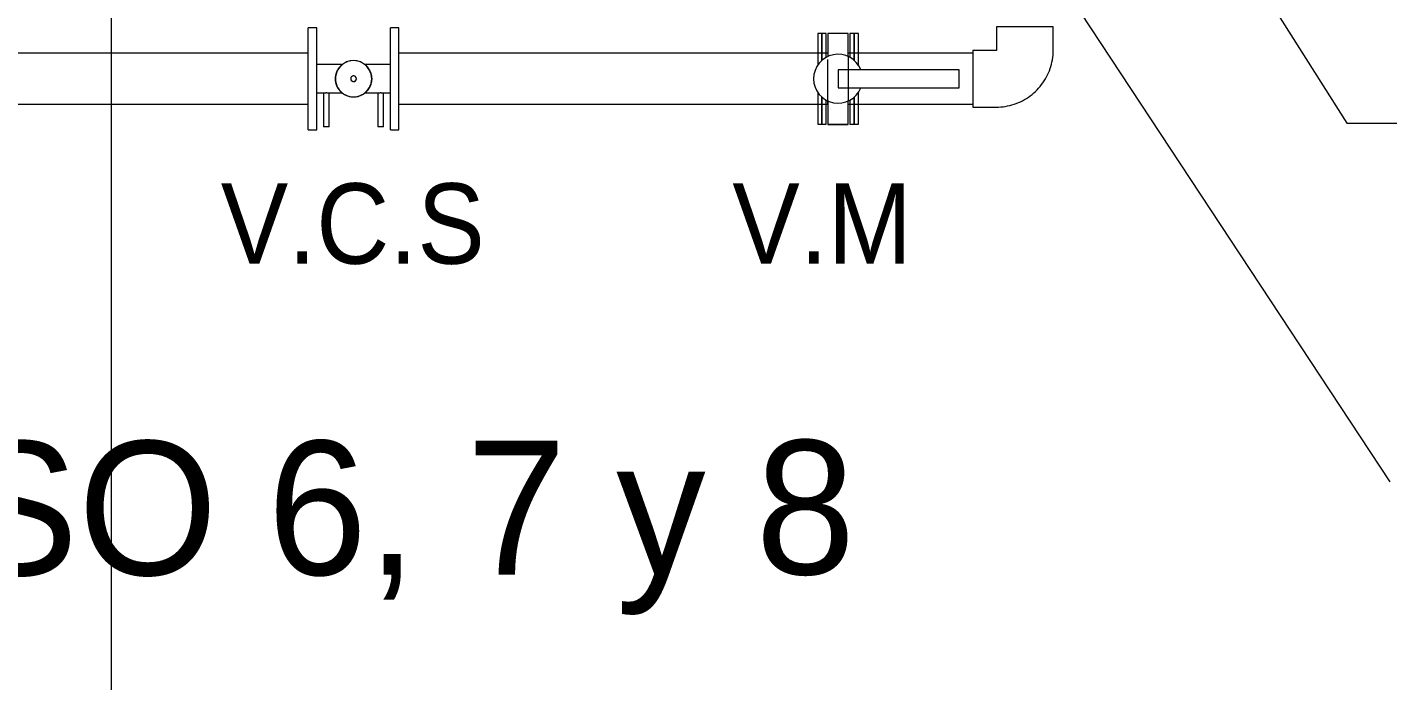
# Model space of a CAD drawing. Header units: metres. Extents: x 31.9 to 124, y -29 to 44.
# Drawn here: x 104.912 to 107.958, y -16.127 to -14.663 of the extents above; entities that cross this region are included whole.
import ezdxf

# ---------------------------------------------------------------- set-up
doc = ezdxf.new("R2010")
doc.units = ezdxf.units.M
doc.header["$LTSCALE"] = 100
doc.linetypes.add('HIDDEN JT', pattern=[0.0016, 0.001, -0.0006])
for name, color, linetype, lineweight in [('A-ANNO-NOTE', 7, 'Continuous', 9), ('ARQ', 8, 'Continuous', 0), ('G-ANNO-TEXT', 7, 'Continuous', 9), ('P-PIPE', 7, 'Continuous', 18), ('P-PIPE-IDEN', 7, 'Continuous', 9)]:
    doc.layers.add(name, color=color, linetype=linetype, lineweight=lineweight)
doc.layers.add('A-DETL', color=7, linetype='Continuous', lineweight=9, true_color=0x00a600)
doc.styles.add('SansSerif_1', font='SANSS__.TTF', dxfattribs={"width": 0.9, "height": 0.0018})

# ---------------------------------------------------------------- blocks, each defined once
blk = doc.blocks.new('Est etapa 3 torre')
at = {"layer": 'ARQ'}
blk.add_line((1131.8004, -5955.3542), (1131.8004, -6014.9141), dxfattribs=at)
blk = doc.blocks.new('P6-7-8')
at = {"layer": 'ARQ'}
blk.add_blockref('Est etapa 3 torre', (-994.1638, 3149.5683), dxfattribs=at)
blk.add_text('PISO 6, 7 y 8 ', height=0.3, rotation=0.0669, dxfattribs=at).set_placement((136.9162, -2858.0731))
blk = doc.blocks.new('Butterfly Valve - 2-12 Inch1 con brida - 4_-2697168-NIVEL 06')
at = {"layer": 'P-PIPE', "color": 11, "true_color": 0xff8080}
for p, q in [((-0.0361, 0.1016), (-0.0455, 0.1016)), ((-0.0455, 0.1016), (-0.0455, 0.0308)), ((-0.0265, 0.1016), (-0.0361, 0.1016)), ((-0.0361, 0.1016), (-0.0361, 0.0411)), ((-0.0361, 0.0411), (-0.0361, 0.1016)), ((-0.0265, 0.048), (-0.0265, 0.1016)), ((0.0226, 0.1012), (-0.0226, 0.1012)), ((-0.0226, 0.1012), (-0.0226, 0.0504)), ((0.0225, 0.1016), (-0.0225, 0.1016)), ((-0.0225, 0.1016), (-0.0225, 0.0981)), ((-0.0225, 0.0979), (-0.0225, 0.088)), ((0.0225, 0.0981), (0.0225, 0.1016)), ((0.0225, 0.088), (0.0225, 0.0979)), ((0.0226, 0.0504), (0.0226, 0.1012)), ((0.0361, 0.1016), (0.0265, 0.1016)), ((0.0265, 0.1016), (0.0265, 0.0475)), ((0.0361, 0.0411), (0.0361, 0.1016)), ((0.0455, 0.1016), (0.0361, 0.1016)), ((0.0361, 0.1016), (0.0361, 0.0411)), ((0.0455, 0.0301), (0.0455, 0.1016)), ((-0.0225, 0.0877), (-0.0225, 0.0718)), ((-0.0225, 0.0715), (-0.0225, 0.0508)), ((0.0225, 0.0718), (0.0225, 0.0877)), ((0.0225, 0.0508), (0.0225, 0.0716)), ((0.2712, 0.0203), (0, 0.0203)), ((0, 0.0203), (0, -0.0203)), ((0.2712, -0.0203), (0.2712, 0.0203)), ((-0.0455, -0.0301), (-0.0455, -0.1016)), ((0, -0.0203), (0.2712, -0.0203)), ((0.0455, -0.1016), (0.0455, -0.0301)), ((-0.0361, -0.0411), (-0.0361, -0.1016)), ((-0.0361, -0.1016), (-0.0361, -0.0411)), ((-0.0265, -0.1016), (-0.0265, -0.0477)), ((-0.0226, -0.0495), (-0.0226, -0.102)), ((0.0226, -0.102), (0.0226, -0.0495)), ((0.0265, -0.048), (0.0265, -0.1016)), ((0.0361, -0.1016), (0.0361, -0.0411)), ((0.0361, -0.0411), (0.0361, -0.1016)), ((-0.0455, -0.1016), (-0.0361, -0.1016)), ((-0.0361, -0.1016), (-0.0265, -0.1016)), ((-0.0226, -0.102), (0.0226, -0.102)), ((-0.0225, -0.1016), (0.0225, -0.1016)), ((0.0265, -0.1016), (0.0361, -0.1016)), ((0.0361, -0.1016), (0.0455, -0.1016))]:
    blk.add_line(p, q, dxfattribs=at)
for start, end in [(21.9867, 180), (180, 338.0133)]:
    blk.add_arc((0, 0), 0.0548, start, end, dxfattribs=at)
blk = doc.blocks.new('Elbow - PVC - AC PVC _80_-2698445-NIVEL 06')
at = {"layer": 'A-DETL', "color": 11, "linetype": 'HIDDEN JT', "true_color": 0xff8080, "flags": 128}
blk.add_lwpolyline([(65.9834, -14.7147), (65.9834, -14.7147), (65.9834, -14.7147), (65.9834, -14.7148), (65.9833, -14.7148), (65.9833, -14.7148), (65.9833, -14.7148), (65.9833, -14.7149), (65.9833, -14.7149), (65.9833, -14.7149), (65.9833, -14.715), (65.9833, -14.715), (65.9832, -14.715), (65.9832, -14.715), (65.9832, -14.7151), (65.9832, -14.7151), (65.9832, -14.7151), (65.9831, -14.7151), (65.9831, -14.7152), (65.9831, -14.7152), (65.9831, -14.7152), (65.983, -14.7152), (65.983, -14.7152), (65.983, -14.7152), (65.983, -14.7153), (65.9829, -14.7153), (65.9829, -14.7153), (65.9829, -14.7153), (65.9828, -14.7153), (65.9828, -14.7153), (65.9828, -14.7153), (65.9827, -14.7153), (65.9827, -14.7153), (65.9827, -14.7154), (65.9827, -14.7154)], dxfattribs=at)
at = {"layer": 'P-PIPE', "color": 11, "true_color": 0xff8080}
for p, q in [((65.9834, -14.6622), (65.9834, -14.7146)), ((66.1104, -14.6622), (65.9834, -14.6622)), ((66.1104, -14.7146), (66.1104, -14.6622)), ((65.9826, -14.7154), (65.9302, -14.7154)), ((65.9302, -14.7154), (65.9302, -14.8424)), ((65.9302, -14.8424), (65.9826, -14.8424))]:
    blk.add_line(p, q, dxfattribs=at)
at = {"layer": 'P-PIPE', "color": 11, "true_color": 0xff8080, "flags": 128}
for points in [[(65.9826, -14.8424), (65.9877, -14.8423), (65.9928, -14.8419), (65.9979, -14.8414), (66.0029, -14.8407), (66.008, -14.8398), (66.013, -14.8387), (66.0179, -14.8374), (66.0228, -14.8359), (66.0276, -14.8342), (66.0323, -14.8323), (66.037, -14.8302), (66.0416, -14.8279), (66.0461, -14.8255), (66.0505, -14.8228), (66.0547, -14.82), (66.0589, -14.8171), (66.0629, -14.8139), (66.0668, -14.8106), (66.0706, -14.8072), (66.0743, -14.8036), (66.0777, -14.7999), (66.0811, -14.796), (66.0843, -14.792), (66.0873, -14.7879), (66.0901, -14.7836), (66.0928, -14.7793), (66.0953, -14.7748), (66.0976, -14.7702), (66.0997, -14.7656), (66.1017, -14.7609), (66.1034, -14.7561), (66.105, -14.7512), (66.1064, -14.7463), (66.1075, -14.7413), (66.1085, -14.7363), (66.1093, -14.7312), (66.1099, -14.7262), (66.1102, -14.7211), (66.1104, -14.7159), (66.1104, -14.7146)], [(65.9834, -14.7146), (65.9834, -14.7146), (65.9834, -14.7146), (65.9834, -14.7147), (65.9834, -14.7147), (65.9834, -14.7147), (65.9834, -14.7148), (65.9833, -14.7148), (65.9833, -14.7148), (65.9833, -14.7148), (65.9833, -14.7149), (65.9833, -14.7149), (65.9833, -14.7149), (65.9833, -14.715), (65.9833, -14.715), (65.9832, -14.715), (65.9832, -14.715), (65.9832, -14.7151), (65.9832, -14.7151), (65.9832, -14.7151), (65.9831, -14.7151), (65.9831, -14.7152), (65.9831, -14.7152), (65.9831, -14.7152), (65.983, -14.7152), (65.983, -14.7152), (65.983, -14.7152), (65.983, -14.7153), (65.9829, -14.7153), (65.9829, -14.7153), (65.9829, -14.7153), (65.9828, -14.7153), (65.9828, -14.7153), (65.9828, -14.7153), (65.9827, -14.7153), (65.9827, -14.7153), (65.9827, -14.7154), (65.9827, -14.7154), (65.9826, -14.7154), (65.9826, -14.7154), (65.9826, -14.7154)]]:
    blk.add_lwpolyline(points, dxfattribs=at)
blk = doc.blocks.new('V_C_S - 2 1_2_-4 _ - 4_-886851-NIVEL 06')
at = {"layer": 'A-DETL', "color": 11, "linetype": 'HIDDEN JT', "true_color": 0xff8080}
for centre, start_param, end_param in [((64.4833, -14.8868), 6.021382, 6.283181), ((64.4833, -14.8868), 3.141593, 3.403388), ((64.6052, -14.8868), 6.021382, 6.283181), ((64.6052, -14.8868), 3.141593, 3.403388)]:
    blk.add_ellipse(centre, major_axis=(-0.00635, 0), ratio=0.001886, start_param=start_param, end_param=end_param, dxfattribs=at)
at = {"layer": 'P-PIPE', "color": 11, "true_color": 0xff8080}
for p, q in [((64.4617, -14.6646), (64.4426, -14.6646)), ((64.6458, -14.6646), (64.6268, -14.6646)), ((64.5189, -14.7471), (64.4617, -14.7471)), ((64.6268, -14.7471), (64.5696, -14.7471)), ((64.5036, -14.7787), (64.5036, -14.7787)), ((64.5379, -14.7787), (64.5379, -14.7787)), ((64.5506, -14.7788), (64.5506, -14.7788)), ((64.5849, -14.7789), (64.5849, -14.7788)), ((64.4617, -14.8106), (64.4769, -14.8106)), ((64.4769, -14.8106), (64.4769, -14.8868)), ((64.4896, -14.8106), (64.5196, -14.8106)), ((64.4896, -14.8868), (64.4896, -14.8106)), ((64.5689, -14.8106), (64.5989, -14.8106)), ((64.5989, -14.8106), (64.5989, -14.8868)), ((64.6116, -14.8106), (64.6268, -14.8106)), ((64.6116, -14.8868), (64.6116, -14.8106)), ((64.4426, -14.8932), (64.4617, -14.8932)), ((64.6268, -14.8932), (64.6458, -14.8932))]:
    blk.add_line(p, q, dxfattribs=at)
for centre, major_axis, ratio, start_param, end_param in [((64.4426, -14.7789), (0, 0.1143), 0.000004, 3.143479, 6.283185), ((64.4617, -14.7789), (0, 0.1143), 0.000004, 3.143479, 6.283185), ((64.6268, -14.7789), (0, 0.1143), 0.000004, 3.143479, 6.283185), ((64.6458, -14.7789), (0, 0.1143), 0.000004, 3.143479, 6.283185), ((64.5442, -14.7788), (-0.0406, 0.0001), 0.999998, 3.143878, 6.285471), ((64.5442, -14.7789), (-0.0406, 0.0001), 0.999998, 4.853503, 4.939385), ((64.5442, -14.7789), (-0.0406, 0.0001), 0.999998, 4.489964, 4.575856), ((64.5442, -14.7789), (-0.0406, 0.0001), 0.999998, 5.32056, 5.388805), ((64.5442, -14.7789), (-0.0406, 0.0001), 0.999998, 5.08203, 5.164095), ((64.5442, -14.7789), (-0.0406, 0.0001), 0.999998, 4.265254, 4.347233), ((64.5442, -14.7789), (-0.0406, 0.0001), 0.999998, 4.040544, 4.108647), ((64.5442, -14.7788), (-0.0406, 0.0001), 0.999998, 0.002285, 3.143878), ((64.5442, -14.7787), (-0.00635, 0.00001), 0.999998, 3.143878, 6.28547), ((64.5442, -14.7787), (-0.00635, 0.00001), 0.999998, 0.002286, 3.143878), ((64.5442, -14.7788), (-0.00635, 0.00001), 0.999998, 0.264084, 1.311282), ((64.5442, -14.7788), (-0.00635, 0.00001), 0.999998, 3.405678, 5.761872), ((64.5442, -14.7788), (-0.00635, 0.00001), 0.999998, 1.573082, 3.141593), ((64.5442, -14.7789), (-0.0406, 0.0001), 0.999998, 0.898951, 1.011611), ((64.5442, -14.7789), (-0.0406, 0.0001), 0.999998, 1.067971, 2.078141), ((64.5442, -14.7789), (-0.0406, 0.0001), 0.999998, 2.134524, 2.247212), ((64.4833, -14.8868), (-0.00635, 0), 0.001886, 3.141593, 6.283181), ((64.6052, -14.8868), (-0.00635, 0), 0.001886, 3.141593, 6.283181)]:
    blk.add_ellipse(centre, major_axis=major_axis, ratio=ratio, start_param=start_param, end_param=end_param, dxfattribs=at)
for points, knots in [([(64.5036, -14.7788), (64.5036, -14.7763), (64.5039, -14.7731), (64.5046, -14.77), (64.5047, -14.7693)], [0, 0, 0, 0, 0.1428571, 0.1843241, 0.1843241, 0.1843241, 0.1843241]), ([(64.5054, -14.7669), (64.5055, -14.7667), (64.5057, -14.7659), (64.5062, -14.7646), (64.5068, -14.763), (64.5075, -14.7615), (64.5082, -14.7601), (64.5087, -14.7592), (64.5089, -14.7587)], [0.2354423, 0.2354423, 0.2354423, 0.2354423, 0.25, 0.2857143, 0.3214286, 0.3571429, 0.3928571, 0.4285714, 0.4285714, 0.4285714, 0.4285714]), ([(64.5095, -14.7577), (64.5096, -14.7576), (64.5099, -14.7571), (64.5105, -14.7562), (64.5112, -14.7552), (64.5117, -14.7545), (64.5122, -14.7539), (64.5127, -14.7532), (64.5135, -14.7522), (64.5143, -14.7513), (64.5149, -14.7507), (64.5152, -14.7504), (64.5152, -14.7504)], [0.4557534, 0.4557534, 0.4557534, 0.4557534, 0.4642857, 0.5, 0.5357143, 0.5535714, 0.5714286, 0.5982143, 0.625, 0.6785714, 0.7053571, 0.7120536, 0.7120536, 0.7120536, 0.7120536]), ([(64.5162, -14.7494), (64.5164, -14.7492), (64.5169, -14.7488), (64.5174, -14.7483), (64.5178, -14.748), (64.518, -14.7478), (64.5183, -14.7475), (64.5187, -14.7472), (64.5188, -14.7471), (64.5189, -14.7471)], [0.7619036, 0.7619036, 0.7619036, 0.7619036, 0.7857143, 0.8392857, 0.8526786, 0.8660714, 0.8928571, 0.9464286, 1, 1, 1, 1]), ([(64.5696, -14.7471), (64.5697, -14.7471), (64.5698, -14.7472), (64.5702, -14.7476), (64.5706, -14.7479), (64.5712, -14.7484), (64.5717, -14.7489), (64.5721, -14.7492), (64.5723, -14.7494)], [0, 0, 0, 0, 0.0714286, 0.1071429, 0.1428571, 0.1785714, 0.2142857, 0.2379953, 0.2379953, 0.2379953, 0.2379953]), ([(64.5732, -14.7503), (64.5733, -14.7505), (64.5736, -14.7507), (64.5741, -14.7513), (64.5748, -14.752), (64.5755, -14.7528), (64.576, -14.7534), (64.5764, -14.754), (64.5768, -14.7545), (64.5773, -14.7552), (64.578, -14.7562), (64.5786, -14.7571), (64.5789, -14.7576), (64.579, -14.7577)], [0.2857143, 0.2857143, 0.2857143, 0.2857143, 0.3035714, 0.3214286, 0.3571429, 0.3928571, 0.4107143, 0.4285714, 0.4464286, 0.4642857, 0.5, 0.5357143, 0.5441633, 0.5441633, 0.5441633, 0.5441633]), ([(64.5796, -14.7587), (64.5798, -14.7592), (64.5803, -14.7601), (64.581, -14.7615), (64.5817, -14.763), (64.5823, -14.7646), (64.5828, -14.7659), (64.583, -14.7667), (64.5831, -14.7669)], [0.5714286, 0.5714286, 0.5714286, 0.5714286, 0.6071429, 0.6428571, 0.6785714, 0.7142857, 0.75, 0.7645225, 0.7645225, 0.7645225, 0.7645225]), ([(64.5838, -14.7693), (64.5839, -14.77), (64.5846, -14.7731), (64.5849, -14.7763), (64.5849, -14.7788)], [0.8157079, 0.8157079, 0.8157079, 0.8157079, 0.8571429, 1, 1, 1, 1]), ([(64.5047, -14.7884), (64.5046, -14.7876), (64.5039, -14.7846), (64.5036, -14.7813), (64.5036, -14.7788)], [0.8138355, 0.8138355, 0.8138355, 0.8138355, 0.8571429, 1, 1, 1, 1]), ([(64.5189, -14.8106), (64.5188, -14.8106), (64.5187, -14.8105), (64.5182, -14.8101), (64.5178, -14.8097), (64.5173, -14.8093), (64.5167, -14.8087), (64.5161, -14.8082), (64.5156, -14.8077), (64.5153, -14.8073), (64.5149, -14.8069), (64.5144, -14.8064), (64.5137, -14.8057), (64.513, -14.8049), (64.5125, -14.8042), (64.5121, -14.8037), (64.5117, -14.8031), (64.5112, -14.8024), (64.5105, -14.8014), (64.5097, -14.8002), (64.5089, -14.7989), (64.5082, -14.7975), (64.5075, -14.7961), (64.5068, -14.7946), (64.5062, -14.793), (64.5057, -14.7916), (64.5054, -14.7908), (64.5053, -14.7904)], [0, 0, 0, 0, 0.0714286, 0.1071429, 0.1428571, 0.1785714, 0.2142857, 0.25, 0.2678571, 0.2857143, 0.3035714, 0.3214286, 0.3571429, 0.3928571, 0.4107143, 0.4285714, 0.4464286, 0.4642857, 0.5, 0.5357143, 0.5714286, 0.6071429, 0.6428571, 0.6785714, 0.7142857, 0.75, 0.7709091, 0.7709091, 0.7709091, 0.7709091]), ([(64.5832, -14.7904), (64.5831, -14.7908), (64.5828, -14.7916), (64.5823, -14.793), (64.5817, -14.7946), (64.581, -14.7961), (64.5803, -14.7975), (64.5796, -14.7989), (64.5788, -14.8002), (64.578, -14.8014), (64.5773, -14.8024), (64.5768, -14.8031), (64.5763, -14.8038), (64.5758, -14.8045), (64.575, -14.8054), (64.5742, -14.8063), (64.5735, -14.807), (64.5733, -14.8073), (64.5731, -14.8075), (64.5726, -14.808), (64.5718, -14.8087), (64.5711, -14.8093), (64.5707, -14.8097), (64.5705, -14.8099), (64.5702, -14.8102), (64.5698, -14.8105), (64.5697, -14.8106), (64.5696, -14.8106)], [0.2291258, 0.2291258, 0.2291258, 0.2291258, 0.25, 0.2857143, 0.3214286, 0.3571429, 0.3928571, 0.4285714, 0.4642857, 0.5, 0.5357143, 0.5535714, 0.5714286, 0.5982143, 0.625, 0.6785714, 0.7053571, 0.7120536, 0.71875, 0.7321429, 0.7857143, 0.8392857, 0.8526786, 0.8660714, 0.8928571, 0.9464286, 1, 1, 1, 1]), ([(64.5849, -14.7788), (64.5849, -14.7813), (64.5846, -14.7846), (64.5839, -14.7876), (64.5837, -14.7884)], [0, 0, 0, 0, 0.1428571, 0.1861325, 0.1861325, 0.1861325, 0.1861325]), ([(64.4773, -14.8105), (64.4774, -14.8105), (64.4778, -14.8104), (64.4784, -14.8103), (64.4792, -14.8102), (64.4801, -14.8101), (64.4811, -14.81), (64.4823, -14.81), (64.4833, -14.8099), (64.4843, -14.81), (64.4852, -14.81), (64.4863, -14.8101), (64.4874, -14.8102), (64.4884, -14.8104), (64.4889, -14.8105), (64.4892, -14.8105), (64.4893, -14.8105)], [0.1111111, 0.1111111, 0.1111111, 0.1111111, 0.1666667, 0.2222222, 0.2777778, 0.3333333, 0.3888889, 0.4444444, 0.5138889, 0.5486111, 0.5833333, 0.6527778, 0.7222222, 0.7916667, 0.8611111, 0.8888889, 0.8888889, 0.8888889, 0.8888889]), ([(64.5992, -14.8105), (64.5994, -14.8105), (64.5997, -14.8104), (64.6003, -14.8103), (64.6011, -14.8102), (64.602, -14.8101), (64.603, -14.81), (64.6042, -14.81), (64.6053, -14.8099), (64.6062, -14.81), (64.6071, -14.81), (64.6082, -14.8101), (64.6093, -14.8102), (64.6103, -14.8104), (64.6109, -14.8105), (64.6111, -14.8105), (64.6112, -14.8105)], [0.1111111, 0.1111111, 0.1111111, 0.1111111, 0.1666667, 0.2222222, 0.2777778, 0.3333333, 0.3888889, 0.4444444, 0.5138889, 0.5486111, 0.5833333, 0.6527778, 0.7222222, 0.7916667, 0.8611111, 0.8888889, 0.8888889, 0.8888889, 0.8888889])]:
    blk.add_open_spline(points, degree=3, knots=knots, dxfattribs=at)
blk = doc.blocks.new('VALVULA CIRCUIT SETTER - VALVULA CIRCUIT SETTER-579998-NIVEL 06')
at = {"layer": 'A-ANNO-NOTE', "insert": (0.003012, -0.000631), "char_height": 0.0018, "width": 0.00699873, "attachment_point": 1, "rotation": 180, "style": 'SansSerif_1'}
blk.add_mtext('V.C.S', dxfattribs=at)
blk = doc.blocks.new('VALVULA MARIPOSA - VALVULA MARIPOSA-579587-NIVEL 06')
at = {"layer": 'A-ANNO-NOTE', "insert": (0.002091, -0.000631), "char_height": 0.0018, "width": 0.00476202, "attachment_point": 1, "rotation": 180, "style": 'SansSerif_1'}
blk.add_mtext('V.M', dxfattribs=at)

msp = doc.modelspace()

# ---------------------------------------------------------------- linework, layer by layer
at = {"layer": 'A-DETL', "color": 11, "linetype": 'HIDDEN JT', "true_color": 0xff8080}
for p, q in [((106.7005, -14.7217), (106.6817, -14.7217)), ((106.7046, -14.836), (106.7046, -14.7278)), ((106.7496, -14.7278), (106.7496, -14.836)), ((106.7725, -14.7217), (106.7537, -14.7217)), ((106.6817, -14.836), (106.7005, -14.836)), ((106.7537, -14.836), (106.7725, -14.836))]:
    msp.add_line(p, q, dxfattribs=at)
at = {"layer": 'G-ANNO-TEXT'}
for p, q in [((107.5949, -14.4506), (107.8662, -14.8786)), ((107.8662, -14.8786), (109.3197, -14.8786))]:
    msp.add_line(p, q, dxfattribs=at)
at = {"layer": 'P-PIPE', "color": 11, "true_color": 0xff8080}
for p, q in [((105.5412, -14.7217), (104.677, -14.7217)), ((106.6816, -14.7217), (105.7444, -14.7217)), ((106.7045, -14.7217), (106.7006, -14.7217)), ((106.7537, -14.7217), (106.7497, -14.7217)), ((107.0287, -14.7217), (106.7726, -14.7217)), ((104.677, -14.836), (105.5412, -14.836)), ((105.7444, -14.836), (106.6816, -14.836)), ((106.7006, -14.836), (106.7045, -14.836)), ((106.7497, -14.836), (106.7537, -14.836)), ((106.7726, -14.836), (107.0287, -14.836))]:
    msp.add_line(p, q, dxfattribs=at)
at = {"layer": 'P-PIPE-IDEN'}
msp.add_line((106.764, -13.8629), (107.9621, -15.6814), dxfattribs=at)

# ---------------------------------------------------------------- block references
at = {"layer": 'A-ANNO-NOTE', "xscale": 100, "yscale": 100, "zscale": 100, "rotation": 180}
for name, p in [('VALVULA CIRCUIT SETTER - VALVULA CIRCUIT SETTER-579998-NIVEL 06', (105.6467, -15.0761)), ('VALVULA MARIPOSA - VALVULA MARIPOSA-579587-NIVEL 06', (106.6997, -15.0761))]:
    msp.add_blockref(name, p, dxfattribs=at)
at = {"layer": 'A-DETL', "color": 11, "linetype": 'HIDDEN JT', "true_color": 0xff8080}
for name in ['V_C_S - 2 1_2_-4 _ - 4_-886851-NIVEL 06', 'Elbow - PVC - AC PVC _80_-2698445-NIVEL 06']:
    msp.add_blockref(name, (41.0985, 0), dxfattribs=at)
at = {"layer": 'ARQ', "linetype": 'Continuous'}
msp.add_blockref('P6-7-8', (-32.5363, 2842.1819), dxfattribs=at)
at = {"layer": 'P-PIPE', "color": 11, "true_color": 0xff8080}
msp.add_blockref('Butterfly Valve - 2-12 Inch1 con brida - 4_-2697168-NIVEL 06', (106.7271, -14.7789), dxfattribs=at)

doc.saveas('drawing.dxf')
